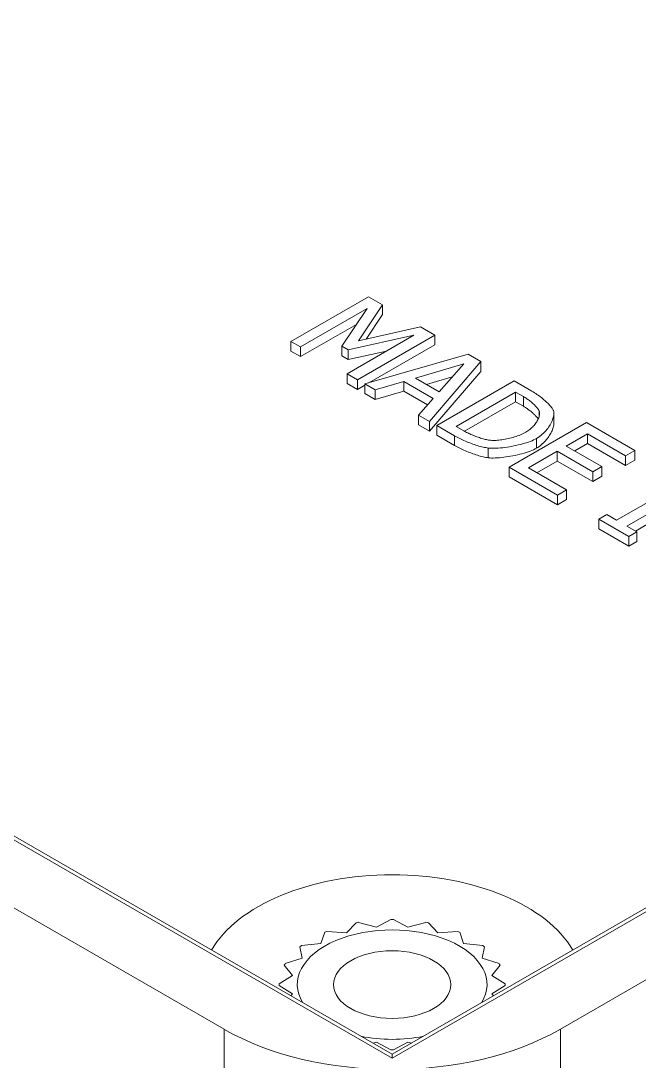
# Model space of a CAD drawing. Header units: millimetres. Extents: x 13 to 546, y 6 to 425.
# Drawn here: x 414.83 to 427.83, y 283.96 to 305.83 of the extents above; entities that cross this region are included whole.
import ezdxf

# ---------------------------------------------------------------- set-up
doc = ezdxf.new("R2010")
doc.units = ezdxf.units.MM
doc.layers.add('Visible (ANSI)', color=7, linetype='Continuous', lineweight=18)
doc.layers.add('Visible Narrow (ANSI)', color=7, linetype='Continuous', lineweight=9)

msp = doc.modelspace()

# ---------------------------------------------------------------- linework, layer by layer
at = {"layer": 'Visible (ANSI)'}
for p, q in [((479.873, 317.147), (422.636, 284.101)), ((479.063, 315.165), (426.172, 284.628)), ((422.636, 284.101), (385.765, 305.389)), ((419.101, 284.628), (386.574, 303.408)), ((422.136, 300.03), (420.509, 299.091)), ((422.431, 299.86), (422.136, 300.03)), ((420.711, 298.975), (422.112, 299.784)), ((422.112, 299.784), (421.58, 298.991)), ((421.931, 299.103), (422.431, 299.86)), ((422.431, 299.656), (422.431, 299.86)), ((422.431, 299.656), (422.09, 299.139)), ((421.888, 299.45), (420.711, 298.771)), ((423.23, 299.399), (421.931, 299.103)), ((423.53, 299.225), (423.23, 299.399)), ((420.509, 299.091), (420.711, 298.975)), ((420.509, 298.887), (420.509, 299.091)), ((423.089, 299.22), (421.688, 298.411)), ((421.711, 298.915), (423.089, 299.22)), ((421.904, 298.286), (423.53, 299.225)), ((423.53, 299.021), (423.53, 299.225)), ((420.711, 298.771), (420.509, 298.887)), ((420.711, 298.771), (420.711, 298.975)), ((421.58, 298.991), (421.711, 298.915)), ((421.58, 298.787), (421.58, 298.991)), ((421.711, 298.711), (421.711, 298.915)), ((422.515, 298.889), (421.711, 298.711)), ((423.53, 299.021), (422.148, 298.223)), ((421.711, 298.711), (421.58, 298.787)), ((424.233, 298.82), (422.058, 298.197)), ((423.123, 298.32), (424.139, 298.618)), ((423.421, 297.41), (424.499, 298.666)), ((424.139, 298.618), (423.625, 298.031)), ((424.499, 298.666), (424.233, 298.82)), ((424.499, 298.462), (424.499, 298.666)), ((421.688, 298.411), (421.904, 298.286)), ((421.688, 298.207), (421.688, 298.411)), ((424.499, 298.462), (423.421, 297.206)), ((421.904, 298.082), (421.688, 298.207)), ((421.904, 298.082), (421.904, 298.286)), ((422.058, 298.197), (422.277, 298.071)), ((422.058, 297.993), (422.058, 298.197)), ((422.277, 298.071), (422.879, 298.248)), ((422.879, 298.248), (423.5, 297.89)), ((422.879, 298.044), (422.879, 298.248)), ((423.625, 298.031), (423.123, 298.32)), ((423.899, 298.344), (423.357, 298.185)), ((425.201, 298.26), (423.575, 297.321)), ((425.572, 298.046), (425.201, 298.26)), ((422.058, 298.171), (421.904, 298.082)), ((422.277, 297.867), (422.058, 297.993)), ((422.277, 297.867), (422.277, 298.071)), ((422.879, 298.044), (422.277, 297.867)), ((423.38, 297.755), (422.879, 298.044)), ((423.978, 297.305), (425.23, 298.027)), ((425.23, 298.027), (425.395, 297.932)), ((425.23, 297.823), (425.23, 298.027)), ((423.5, 297.89), (423.193, 297.542)), ((425.23, 297.823), (424.155, 297.203)), ((425.395, 297.728), (425.23, 297.823)), ((423.193, 297.542), (423.421, 297.41)), ((423.193, 297.338), (423.193, 297.542)), ((425.727, 297.516), (425.727, 297.628)), ((426.035, 297.37), (426.035, 297.574)), ((423.421, 297.206), (423.193, 297.338)), ((423.421, 297.206), (423.421, 297.41)), ((423.575, 297.321), (423.949, 297.105)), ((423.575, 297.117), (423.575, 297.321)), ((424.143, 297.209), (423.978, 297.305)), ((426.718, 297.384), (425.092, 296.446)), ((427.736, 296.797), (426.718, 297.384)), ((423.949, 296.901), (423.575, 297.117)), ((426.296, 296.891), (426.742, 297.149)), ((426.742, 297.149), (427.543, 296.686)), ((426.742, 296.944), (426.742, 297.149)), ((427.044, 296.46), (426.296, 296.891)), ((426.742, 296.944), (426.473, 296.789)), ((427.543, 296.482), (426.742, 296.944)), ((424.656, 296.644), (424.656, 296.848)), ((425.5, 296.432), (426.104, 296.78)), ((426.104, 296.78), (426.851, 296.349)), ((426.104, 296.576), (426.104, 296.78)), ((427.543, 296.686), (427.736, 296.797)), ((427.543, 296.482), (427.543, 296.686)), ((427.736, 296.593), (427.736, 296.797)), ((425.092, 296.446), (426.109, 295.858)), ((425.092, 296.241), (425.092, 296.446)), ((426.302, 295.969), (425.5, 296.432)), ((426.104, 296.576), (425.677, 296.33)), ((426.851, 296.145), (426.104, 296.576)), ((426.851, 296.349), (427.044, 296.46)), ((427.044, 296.256), (427.044, 296.46)), ((427.736, 296.593), (427.543, 296.482)), ((426.109, 295.654), (425.092, 296.241)), ((426.851, 296.145), (426.851, 296.349)), ((427.044, 296.256), (426.851, 296.145)), ((428.649, 296.078), (427.355, 295.331)), ((426.109, 295.858), (426.302, 295.969)), ((426.109, 295.654), (426.109, 295.858)), ((426.302, 295.765), (426.302, 295.969)), ((427.571, 295.206), (428.865, 295.953)), ((426.302, 295.765), (426.109, 295.654)), ((428.865, 295.749), (427.748, 295.104)), ((427.148, 295.45), (426.982, 295.354)), ((426.982, 295.354), (427.612, 294.991)), ((426.982, 295.15), (426.982, 295.354)), ((427.355, 295.331), (427.148, 295.45)), ((427.612, 294.787), (426.982, 295.15)), ((427.778, 295.087), (427.571, 295.206)), ((427.612, 294.991), (427.778, 295.087)), ((427.612, 294.787), (427.612, 294.991)), ((427.778, 294.882), (427.778, 295.087)), ((427.778, 294.882), (427.612, 294.787)), ((421.876, 286.866), (421.673, 286.658)), ((422.305, 286.777), (421.929, 286.876)), ((422.608, 286.938), (422.305, 286.777)), ((422.968, 286.777), (422.665, 286.938)), ((423.343, 286.876), (422.968, 286.777)), ((423.599, 286.658), (423.397, 286.866)), ((421.218, 286.667), (421.137, 286.433)), ((421.673, 286.658), (421.263, 286.686)), ((424.009, 286.686), (423.599, 286.658)), ((424.136, 286.433), (424.055, 286.667)), ((421.137, 286.433), (420.732, 286.386)), ((424.541, 286.386), (424.136, 286.433)), ((420.698, 286.36), (420.747, 286.123)), ((424.526, 286.123), (424.574, 286.36)), ((420.369, 285.975), (420.542, 285.759)), ((420.747, 286.123), (420.387, 286.007)), ((424.886, 286.007), (424.526, 286.123)), ((424.731, 285.759), (424.904, 285.975)), ((420.542, 285.759), (420.262, 285.584)), ((425.011, 285.584), (424.731, 285.759)), ((420.262, 285.551), (420.542, 285.376)), ((424.731, 285.376), (425.011, 285.551)), ((420.542, 285.376), (420.506, 285.331)), ((424.767, 285.331), (424.731, 285.376)), ((422.228, 284.337), (422.305, 284.358)), ((422.305, 284.358), (422.608, 284.196)), ((422.665, 284.196), (422.968, 284.358)), ((422.968, 284.358), (423.045, 284.337)), ((422.636, 284.101), (422.636, 284.017))]:
    msp.add_line(p, q, dxfattribs=at)
at = {"layer": 'Visible (ANSI)', "flags": 128}
for points in [[(426.025, 297.636), (426.02, 297.647), (426.014, 297.66), (426.005, 297.674), (425.996, 297.688), (425.985, 297.704), (425.972, 297.72), (425.958, 297.736), (425.943, 297.754), (425.926, 297.772), (425.908, 297.79), (425.889, 297.809), (425.869, 297.828), (425.848, 297.847), (425.826, 297.866), (425.803, 297.885), (425.78, 297.904), (425.756, 297.923), (425.731, 297.942), (425.705, 297.96), (425.68, 297.978), (425.653, 297.996), (425.626, 298.013), (425.599, 298.03), (425.572, 298.046)], [(425.395, 297.932), (425.413, 297.921), (425.432, 297.91), (425.45, 297.898), (425.468, 297.886), (425.486, 297.873), (425.504, 297.86), (425.522, 297.847), (425.539, 297.833), (425.556, 297.82), (425.572, 297.806), (425.588, 297.792), (425.603, 297.778), (425.618, 297.764), (425.632, 297.75), (425.645, 297.737), (425.658, 297.723), (425.67, 297.71), (425.681, 297.697), (425.691, 297.684), (425.7, 297.672), (425.709, 297.66), (425.716, 297.649), (425.722, 297.638), (425.727, 297.628)], [(425.706, 297.46), (425.699, 297.47), (425.691, 297.481), (425.682, 297.492), (425.672, 297.503), (425.662, 297.514), (425.652, 297.526), (425.64, 297.538), (425.629, 297.549), (425.616, 297.561), (425.604, 297.573), (425.59, 297.585), (425.577, 297.597), (425.563, 297.609), (425.549, 297.621), (425.534, 297.633), (425.519, 297.644), (425.504, 297.656), (425.489, 297.667), (425.474, 297.678), (425.458, 297.689), (425.442, 297.699), (425.427, 297.709), (425.411, 297.719), (425.395, 297.728)], [(425.727, 297.628), (425.733, 297.608), (425.736, 297.587), (425.736, 297.566), (425.734, 297.545), (425.729, 297.525), (425.724, 297.504), (425.716, 297.484), (425.708, 297.464), (425.698, 297.444), (425.687, 297.423), (425.675, 297.403), (425.662, 297.383), (425.648, 297.364), (425.633, 297.344), (425.618, 297.325), (425.601, 297.307), (425.584, 297.289), (425.566, 297.271), (425.547, 297.254), (425.528, 297.238), (425.509, 297.223), (425.488, 297.208), (425.468, 297.194), (425.446, 297.181)], [(425.669, 297.05), (425.702, 297.07), (425.733, 297.092), (425.763, 297.115), (425.79, 297.138), (425.816, 297.162), (425.84, 297.186), (425.863, 297.211), (425.884, 297.236), (425.905, 297.262), (425.923, 297.288), (425.941, 297.313), (425.957, 297.34), (425.972, 297.366), (425.985, 297.392), (425.997, 297.418), (426.007, 297.443), (426.016, 297.468), (426.023, 297.493), (426.029, 297.517), (426.032, 297.541), (426.034, 297.564), (426.034, 297.589), (426.031, 297.612), (426.025, 297.636)], [(426.035, 297.37), (426.034, 297.349), (426.031, 297.328), (426.027, 297.306), (426.022, 297.284), (426.015, 297.261), (426.007, 297.237), (425.997, 297.214), (425.986, 297.19), (425.974, 297.165), (425.96, 297.141), (425.946, 297.117), (425.93, 297.093), (425.913, 297.069), (425.895, 297.045), (425.876, 297.022), (425.856, 296.999), (425.836, 296.977), (425.814, 296.956), (425.792, 296.935), (425.768, 296.915), (425.745, 296.896), (425.72, 296.878), (425.695, 296.861), (425.669, 296.846)], [(423.949, 297.105), (423.974, 297.091), (424.001, 297.077), (424.028, 297.063), (424.056, 297.049), (424.085, 297.035), (424.114, 297.021), (424.144, 297.007), (424.175, 296.994), (424.206, 296.981), (424.237, 296.968), (424.269, 296.956), (424.301, 296.944), (424.332, 296.933), (424.364, 296.922), (424.395, 296.911), (424.427, 296.901), (424.457, 296.892), (424.488, 296.883), (424.518, 296.876), (424.547, 296.868), (424.575, 296.862), (424.603, 296.857), (424.63, 296.852), (424.656, 296.848)], [(424.7, 297.012), (424.681, 297.015), (424.661, 297.018), (424.639, 297.022), (424.617, 297.027), (424.594, 297.032), (424.57, 297.038), (424.546, 297.045), (424.521, 297.052), (424.496, 297.06), (424.47, 297.068), (424.445, 297.077), (424.419, 297.086), (424.394, 297.095), (424.368, 297.105), (424.343, 297.115), (424.318, 297.125), (424.293, 297.135), (424.27, 297.146), (424.246, 297.156), (424.224, 297.167), (424.202, 297.178), (424.181, 297.188), (424.162, 297.199), (424.143, 297.209)], [(425.446, 297.181), (425.42, 297.167), (425.392, 297.153), (425.364, 297.14), (425.334, 297.127), (425.304, 297.116), (425.273, 297.104), (425.241, 297.094), (425.209, 297.084), (425.177, 297.074), (425.144, 297.065), (425.11, 297.056), (425.077, 297.049), (425.043, 297.041), (425.01, 297.035), (424.977, 297.029), (424.944, 297.024), (424.912, 297.019), (424.88, 297.015), (424.85, 297.013), (424.82, 297.01), (424.79, 297.009), (424.76, 297.009), (424.73, 297.01), (424.7, 297.012)], [(424.656, 296.644), (424.63, 296.648), (424.603, 296.652), (424.575, 296.658), (424.547, 296.664), (424.518, 296.671), (424.488, 296.679), (424.458, 296.688), (424.427, 296.697), (424.396, 296.707), (424.364, 296.717), (424.333, 296.728), (424.301, 296.74), (424.269, 296.752), (424.238, 296.764), (424.206, 296.777), (424.175, 296.79), (424.145, 296.803), (424.115, 296.817), (424.085, 296.83), (424.056, 296.844), (424.028, 296.858), (424.001, 296.873), (423.974, 296.887), (423.949, 296.901)], [(424.656, 296.848), (424.692, 296.845), (424.731, 296.843), (424.773, 296.843), (424.818, 296.844), (424.865, 296.847), (424.913, 296.851), (424.96, 296.856), (425.007, 296.862), (425.053, 296.869), (425.1, 296.876), (425.146, 296.884), (425.193, 296.893), (425.239, 296.903), (425.285, 296.914), (425.331, 296.925), (425.375, 296.937), (425.419, 296.949), (425.461, 296.962), (425.501, 296.976), (425.539, 296.99), (425.576, 297.004), (425.609, 297.019), (425.641, 297.034), (425.669, 297.05)], [(425.669, 296.846), (425.64, 296.83), (425.607, 296.814), (425.572, 296.799), (425.534, 296.784), (425.494, 296.77), (425.452, 296.756), (425.408, 296.742), (425.363, 296.73), (425.317, 296.717), (425.27, 296.706), (425.222, 296.695), (425.173, 296.685), (425.125, 296.676), (425.076, 296.668), (425.028, 296.661), (424.981, 296.654), (424.934, 296.649), (424.889, 296.645), (424.845, 296.642), (424.803, 296.64), (424.762, 296.639), (424.724, 296.639), (424.689, 296.641), (424.656, 296.644)]]:
    msp.add_lwpolyline(points, dxfattribs=at)
at = {"layer": 'Visible (ANSI)'}
for centre, major_axis, ratio, start_param, end_param in [((422.636, 285.567), (-4, 0), 0.57735, 3.46153, 5.963248), ((422.636, 285.567), (2.375, 0), 0.57735, 1.873037, 1.896874), ((422.636, 285.567), (2.375, 0), 0.57735, 1.558878, 1.582715), ((422.636, 285.567), (2.375, 0), 0.57735, 1.244718, 1.268556), ((422.636, 285.567), (-1.994, 0), 0.57735, 2.80637, 6.618408), ((422.636, 285.567), (2.375, 0), 0.57735, 2.187196, 2.211033), ((422.636, 285.567), (2.375, 0), 0.57735, 0.930559, 0.954396), ((422.636, 285.567), (2.375, 0), 0.57735, 2.501356, 2.525193), ((422.636, 285.567), (2.375, 0), 0.57735, 0.6164, 0.640237), ((422.636, 285.567), (-2.375, 0), 0.57735, 5.957107, 5.980945), ((422.636, 285.567), (2.375, 0), 0.57735, 0.302241, 0.326078), ((422.636, 285.567), (-2.375, 0), 0.57735, 6.271267, 6.295104), ((422.636, 285.567), (2.375, 0), 0.57735, 6.271267, 6.295104), ((422.636, 286.67), (-5, 0), 0.577361, 0.785408, 2.356185), ((422.636, 285.567), (-1.994, 0), 0.57735, 1.235574, 1.906019), ((422.636, 285.567), (-2.375, 0), 0.57735, 1.558878, 1.582715)]:
    msp.add_ellipse(centre, major_axis=major_axis, ratio=ratio, start_param=start_param, end_param=end_param, dxfattribs=at)
msp.add_ellipse((422.636, 285.567), major_axis=(-1.232, 0), ratio=0.57735, dxfattribs=at)
at = {"layer": 'Visible Narrow (ANSI)'}
for p, q in [((422.636, 284.017), (480.123, 317.207)), ((385.515, 305.449), (422.636, 284.017)), ((425.395, 297.728), (425.395, 297.932)), ((423.949, 296.901), (423.949, 297.105)), ((425.669, 296.846), (425.669, 297.05)), ((419.101, 284.628), (419.101, 268.363)), ((426.172, 268.363), (426.172, 284.628))]:
    msp.add_line(p, q, dxfattribs=at)

doc.saveas('drawing.dxf')
